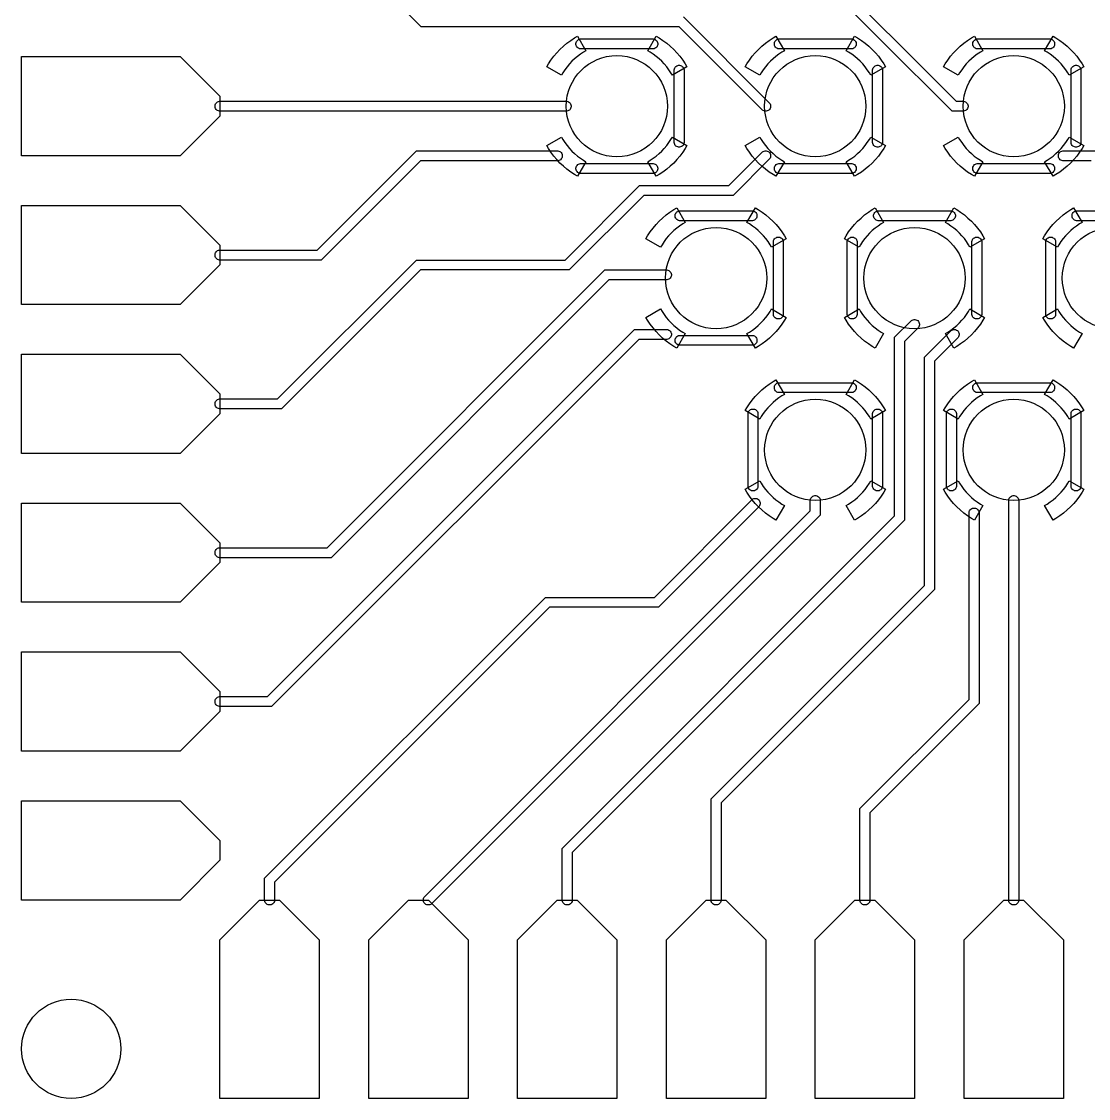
# Model space of a CAD drawing. Extents: x -17000 to 83000, y -61000 to 39000.
# Drawn here: x 23000 to 33753, y -10000 to 853 of the extents above; entities that cross this region are included whole.
import ezdxf

# ---------------------------------------------------------------- set-up
doc = ezdxf.new("R2010")
doc.units = 0
doc.layers.add('Central Electrodes', color=2, linetype='CONTINUOUS')

msp = doc.modelspace()

# ---------------------------------------------------------------- linework, layer by layer
at = {"layer": 'Central Electrodes'}
for points in [[(29670.71, 900), (30538.837, 31.873), (30544.309, 23.684), (30548.078, 14.584), (30550, 4.924), (30550, -4.925), (30548.078, -14.585), (30544.309, -23.684), (30538.838, -31.873), (30531.873, -38.838), (30523.684, -44.309), (30514.585, -48.078), (30504.925, -50), (30495.076, -50), (30485.416, -48.078), (30476.316, -44.309), (30468.127, -38.837), (29629.29, 800), (27029.29, 800), (26379.29, 1450)], [(31050, 1420.71), (32420.71, 50), (32494.673, 50), (32504.332, 48.079), (32513.432, 44.309), (32521.621, 38.838), (32528.586, 31.873), (32534.057, 23.684), (32537.827, 14.584), (32539.748, 4.925), (32539.748, -4.925), (32537.827, -14.584), (32534.057, -23.684), (32528.586, -31.873), (32521.621, -38.838), (32513.432, -44.309), (32504.332, -48.079), (32494.673, -50), (32379.29, -50), (30950, 1379.29)], [(33779.29, -550), (33495.075, -550), (33485.416, -548.079), (33476.316, -544.309), (33468.127, -538.838), (33461.162, -531.873), (33455.691, -523.684), (33451.921, -514.584), (33450, -504.925), (33450, -495.075), (33451.921, -485.416), (33455.691, -476.316), (33461.162, -468.127), (33468.127, -461.162), (33476.316, -455.691), (33485.416, -451.921), (33495.075, -450), (33820.71, -450)], [(34367.425, -1154.182), (33632.575, -1154.182), (33622.916, -1152.261), (33613.816, -1148.491), (33605.627, -1143.02), (33598.662, -1136.055), (33593.191, -1127.866), (33589.421, -1118.766), (33587.5, -1109.107), (33587.5, -1099.257), (33589.421, -1089.598), (33593.191, -1080.498), (33598.662, -1072.309), (33605.627, -1065.344), (33613.816, -1059.873), (33622.916, -1056.103), (33632.575, -1054.182), (34367.425, -1054.182)]]:
    msp.add_lwpolyline(points, dxfattribs=at)
for points in [[(28440.743, 311.34), (28293.52, 396.34), (28310.303, 425.411), (28336.206, 464.794), (28364.354, 502.602), (28394.654, 538.713), (28427.001, 572.999), (28461.287, 605.346), (28497.398, 635.646), (28535.206, 663.793), (28574.589, 689.697), (28603.66, 706.48), (28688.66, 559.257), (28663.873, 544.945), (28632.757, 524.479), (28602.879, 502.237), (28574.351, 478.299), (28547.26, 452.74), (28521.701, 425.649), (28497.763, 397.121), (28475.52, 367.243), (28455.055, 336.127)], [(28632.575, 577.868), (28622.916, 579.789), (28613.816, 583.559), (28605.627, 589.03), (28598.662, 595.995), (28593.191, 604.184), (28589.421, 613.284), (28587.5, 622.943), (28587.5, 632.793), (28589.421, 642.452), (28593.191, 651.552), (28598.662, 659.741), (28605.627, 666.706), (28613.816, 672.177), (28622.916, 675.947), (28632.575, 677.868), (29367.425, 677.868), (29377.084, 675.947), (29386.184, 672.177), (29394.373, 666.706), (29401.338, 659.741), (29406.809, 651.552), (29410.579, 642.452), (29412.5, 632.793), (29412.5, 622.943), (29410.579, 613.284), (29406.809, 604.184), (29401.338, 595.995), (29394.373, 589.03), (29386.184, 583.559), (29377.084, 579.789), (29367.425, 577.868)], [(29559.257, 311.34), (29544.945, 336.127), (29524.479, 367.243), (29502.237, 397.121), (29478.299, 425.649), (29452.74, 452.74), (29425.649, 478.299), (29397.121, 502.237), (29367.243, 524.479), (29336.127, 544.945), (29311.34, 559.257), (29396.34, 706.48), (29425.411, 689.697), (29464.794, 663.793), (29502.602, 635.646), (29538.713, 605.346), (29572.999, 572.999), (29605.346, 538.713), (29635.646, 502.602), (29663.793, 464.794), (29689.697, 425.411), (29706.48, 396.34)], [(30440.743, 311.34), (30293.52, 396.34), (30310.303, 425.411), (30336.206, 464.794), (30364.354, 502.602), (30394.654, 538.713), (30427.001, 572.999), (30461.287, 605.346), (30497.398, 635.646), (30535.206, 663.793), (30574.589, 689.697), (30603.66, 706.48), (30688.66, 559.257), (30663.873, 544.945), (30632.757, 524.479), (30602.879, 502.237), (30574.351, 478.299), (30547.26, 452.74), (30521.701, 425.649), (30497.763, 397.121), (30475.52, 367.243), (30455.055, 336.127)], [(30632.575, 577.868), (30622.916, 579.789), (30613.816, 583.559), (30605.627, 589.03), (30598.662, 595.995), (30593.191, 604.184), (30589.421, 613.284), (30587.5, 622.943), (30587.5, 632.793), (30589.421, 642.452), (30593.191, 651.552), (30598.662, 659.741), (30605.627, 666.706), (30613.816, 672.177), (30622.916, 675.947), (30632.575, 677.868), (31367.425, 677.868), (31377.084, 675.947), (31386.184, 672.177), (31394.373, 666.706), (31401.338, 659.741), (31406.809, 651.552), (31410.579, 642.452), (31412.5, 632.793), (31412.5, 622.943), (31410.579, 613.284), (31406.809, 604.184), (31401.338, 595.995), (31394.373, 589.03), (31386.184, 583.559), (31377.084, 579.789), (31367.425, 577.868)], [(31559.257, 311.34), (31544.945, 336.127), (31524.479, 367.243), (31502.237, 397.121), (31478.299, 425.649), (31452.74, 452.74), (31425.649, 478.299), (31397.121, 502.237), (31367.243, 524.479), (31336.127, 544.945), (31311.34, 559.257), (31396.34, 706.48), (31425.411, 689.697), (31464.794, 663.793), (31502.602, 635.646), (31538.713, 605.346), (31572.999, 572.999), (31605.346, 538.713), (31635.646, 502.602), (31663.793, 464.794), (31689.697, 425.411), (31706.48, 396.34)], [(32440.743, 311.34), (32293.52, 396.34), (32310.303, 425.411), (32336.206, 464.794), (32364.354, 502.602), (32394.654, 538.713), (32427.001, 572.999), (32461.287, 605.346), (32497.398, 635.646), (32535.206, 663.793), (32574.589, 689.697), (32603.66, 706.48), (32688.66, 559.257), (32663.873, 544.945), (32632.757, 524.479), (32602.879, 502.237), (32574.351, 478.299), (32547.26, 452.74), (32521.701, 425.649), (32497.763, 397.121), (32475.52, 367.243), (32455.055, 336.127)], [(32632.575, 577.868), (32622.916, 579.789), (32613.816, 583.559), (32605.627, 589.03), (32598.662, 595.995), (32593.191, 604.184), (32589.421, 613.284), (32587.5, 622.943), (32587.5, 632.793), (32589.421, 642.452), (32593.191, 651.552), (32598.662, 659.741), (32605.627, 666.706), (32613.816, 672.177), (32622.916, 675.947), (32632.575, 677.868), (33367.425, 677.868), (33377.084, 675.947), (33386.184, 672.177), (33394.373, 666.706), (33401.338, 659.741), (33406.809, 651.552), (33410.579, 642.452), (33412.5, 632.793), (33412.5, 622.943), (33410.579, 613.284), (33406.809, 604.184), (33401.338, 595.995), (33394.373, 589.03), (33386.184, 583.559), (33377.084, 579.789), (33367.425, 577.868)], [(33559.257, 311.34), (33544.945, 336.127), (33524.479, 367.243), (33502.237, 397.121), (33478.299, 425.649), (33452.74, 452.74), (33425.649, 478.299), (33397.121, 502.237), (33367.243, 524.479), (33336.127, 544.945), (33311.34, 559.257), (33396.34, 706.48), (33425.411, 689.697), (33464.794, 663.793), (33502.602, 635.646), (33538.713, 605.346), (33572.999, 572.999), (33605.346, 538.713), (33635.646, 502.602), (33663.793, 464.794), (33689.697, 425.411), (33706.48, 396.34)], [(23000, -500), (23000, 500), (24600, 500), (25000, 100), (25000, -100), (24600, -500)], [(29622.943, -412.5), (29613.284, -410.579), (29604.184, -406.809), (29595.995, -401.338), (29589.03, -394.373), (29583.559, -386.184), (29579.789, -377.084), (29577.868, -367.425), (29577.868, 367.425), (29579.789, 377.084), (29583.559, 386.184), (29589.03, 394.373), (29595.995, 401.338), (29604.184, 406.809), (29613.284, 410.579), (29622.943, 412.5), (29632.793, 412.5), (29642.452, 410.579), (29651.552, 406.809), (29659.741, 401.338), (29666.706, 394.373), (29672.177, 386.184), (29675.947, 377.084), (29677.868, 367.425), (29677.868, -367.425), (29675.947, -377.084), (29672.177, -386.184), (29666.706, -394.373), (29659.741, -401.338), (29651.552, -406.809), (29642.452, -410.579), (29632.793, -412.5)], [(31622.943, -412.5), (31613.284, -410.579), (31604.184, -406.809), (31595.995, -401.338), (31589.03, -394.373), (31583.559, -386.184), (31579.789, -377.084), (31577.868, -367.425), (31577.868, 367.425), (31579.789, 377.084), (31583.559, 386.184), (31589.03, 394.373), (31595.995, 401.338), (31604.184, 406.809), (31613.284, 410.579), (31622.943, 412.5), (31632.793, 412.5), (31642.452, 410.579), (31651.552, 406.809), (31659.741, 401.338), (31666.706, 394.373), (31672.177, 386.184), (31675.947, 377.084), (31677.868, 367.425), (31677.868, -367.425), (31675.947, -377.084), (31672.177, -386.184), (31666.706, -394.373), (31659.741, -401.338), (31651.552, -406.809), (31642.452, -410.579), (31632.793, -412.5)], [(33622.943, -412.5), (33613.284, -410.579), (33604.184, -406.809), (33595.995, -401.338), (33589.03, -394.373), (33583.559, -386.184), (33579.789, -377.084), (33577.868, -367.425), (33577.868, 367.425), (33579.789, 377.084), (33583.559, 386.184), (33589.03, 394.373), (33595.995, 401.338), (33604.184, 406.809), (33613.284, 410.579), (33622.943, 412.5), (33632.793, 412.5), (33642.452, 410.579), (33651.552, 406.809), (33659.741, 401.338), (33666.706, 394.373), (33672.177, 386.184), (33675.947, 377.084), (33677.868, 367.425), (33677.868, -367.425), (33675.947, -377.084), (33672.177, -386.184), (33666.706, -394.373), (33659.741, -401.338), (33651.552, -406.809), (33642.452, -410.579), (33632.793, -412.5)], [(24995.075, -50), (24985.416, -48.079), (24976.316, -44.309), (24968.127, -38.838), (24961.162, -31.873), (24955.691, -23.684), (24951.921, -14.584), (24950, -4.925), (24950, 4.925), (24951.921, 14.584), (24955.691, 23.684), (24961.162, 31.873), (24968.127, 38.838), (24976.316, 44.309), (24985.416, 48.079), (24995.075, 50), (28494.673, 50), (28504.332, 48.079), (28513.432, 44.309), (28521.621, 38.838), (28528.586, 31.873), (28534.057, 23.684), (28537.827, 14.584), (28539.748, 4.925), (28539.748, -4.925), (28537.827, -14.584), (28534.057, -23.684), (28528.586, -31.873), (28521.621, -38.838), (28513.432, -44.309), (28504.332, -48.079), (28494.673, -50)], [(28603.66, -706.48), (28574.589, -689.697), (28535.206, -663.793), (28497.398, -635.646), (28461.287, -605.346), (28427.001, -572.999), (28394.654, -538.713), (28364.354, -502.602), (28336.206, -464.794), (28310.303, -425.411), (28293.52, -396.34), (28440.743, -311.34), (28455.055, -336.127), (28475.52, -367.243), (28497.763, -397.121), (28521.701, -425.649), (28547.26, -452.74), (28574.351, -478.299), (28602.879, -502.237), (28632.757, -524.479), (28663.873, -544.945), (28688.66, -559.257)], [(29396.339, -706.48), (29311.34, -559.257), (29336.127, -544.945), (29367.243, -524.479), (29397.121, -502.237), (29425.649, -478.299), (29452.74, -452.74), (29478.299, -425.649), (29502.237, -397.121), (29524.479, -367.243), (29544.945, -336.127), (29559.257, -311.34), (29706.48, -396.34), (29689.697, -425.411), (29663.793, -464.794), (29635.646, -502.602), (29605.346, -538.713), (29572.999, -572.999), (29538.713, -605.346), (29502.602, -635.646), (29464.794, -663.793), (29425.411, -689.697)], [(30603.66, -706.48), (30574.589, -689.697), (30535.206, -663.793), (30497.398, -635.646), (30461.287, -605.346), (30427.001, -572.999), (30394.654, -538.713), (30364.354, -502.602), (30336.206, -464.794), (30310.303, -425.411), (30293.52, -396.34), (30440.743, -311.34), (30455.055, -336.127), (30475.52, -367.243), (30497.763, -397.121), (30521.701, -425.649), (30547.26, -452.74), (30574.351, -478.299), (30602.879, -502.237), (30632.757, -524.479), (30663.873, -544.945), (30688.66, -559.257)], [(31396.339, -706.48), (31311.34, -559.257), (31336.127, -544.945), (31367.243, -524.479), (31397.121, -502.237), (31425.649, -478.299), (31452.74, -452.74), (31478.299, -425.649), (31502.237, -397.121), (31524.479, -367.243), (31544.945, -336.127), (31559.257, -311.34), (31706.48, -396.34), (31689.697, -425.411), (31663.793, -464.794), (31635.646, -502.602), (31605.346, -538.713), (31572.999, -572.999), (31538.713, -605.346), (31502.602, -635.646), (31464.794, -663.793), (31425.411, -689.697)], [(32603.66, -706.48), (32574.589, -689.697), (32535.206, -663.793), (32497.398, -635.646), (32461.287, -605.346), (32427.001, -572.999), (32394.654, -538.713), (32364.354, -502.602), (32336.206, -464.794), (32310.303, -425.411), (32293.52, -396.34), (32440.743, -311.34), (32455.055, -336.127), (32475.52, -367.243), (32497.763, -397.121), (32521.701, -425.649), (32547.26, -452.74), (32574.351, -478.299), (32602.879, -502.237), (32632.757, -524.479), (32663.873, -544.945), (32688.66, -559.257)], [(33396.34, -706.48), (33311.34, -559.257), (33336.127, -544.945), (33367.243, -524.479), (33397.121, -502.237), (33425.649, -478.299), (33452.74, -452.74), (33478.299, -425.649), (33502.237, -397.121), (33524.479, -367.243), (33544.945, -336.127), (33559.257, -311.34), (33706.48, -396.34), (33689.697, -425.411), (33663.793, -464.794), (33635.646, -502.602), (33605.346, -538.713), (33572.999, -572.999), (33538.713, -605.346), (33502.602, -635.646), (33464.794, -663.793), (33425.411, -689.697)], [(24995.075, -1550), (24985.416, -1548.079), (24976.316, -1544.309), (24968.127, -1538.838), (24961.162, -1531.873), (24955.691, -1523.684), (24951.921, -1514.584), (24950, -1504.925), (24950, -1495.075), (24951.921, -1485.416), (24955.691, -1476.316), (24961.162, -1468.127), (24968.127, -1461.162), (24976.316, -1455.691), (24985.416, -1451.921), (24995.075, -1450), (25979.29, -1450), (26979.29, -450), (28404.925, -450), (28414.584, -451.921), (28423.684, -455.691), (28431.873, -461.162), (28438.838, -468.127), (28444.309, -476.316), (28448.079, -485.416), (28450, -495.075), (28450, -504.925), (28448.079, -514.584), (28444.309, -523.684), (28438.838, -531.873), (28431.873, -538.838), (28423.684, -544.309), (28414.584, -548.079), (28404.925, -550), (27020.71, -550), (26020.71, -1550)], [(24995.075, -3050), (24985.416, -3048.079), (24976.316, -3044.309), (24968.127, -3038.838), (24961.162, -3031.873), (24955.691, -3023.684), (24951.921, -3014.584), (24950, -3004.925), (24950, -2995.075), (24951.921, -2985.416), (24955.691, -2976.316), (24961.162, -2968.127), (24968.127, -2961.162), (24976.316, -2955.691), (24985.416, -2951.921), (24995.075, -2950), (25579.29, -2950), (26979.29, -1550), (28479.29, -1550), (29229.29, -800), (30129.29, -800), (30468.127, -461.163), (30476.316, -455.691), (30485.416, -451.922), (30495.076, -450), (30504.925, -450), (30514.585, -451.922), (30523.684, -455.691), (30531.873, -461.162), (30538.838, -468.127), (30544.309, -476.316), (30548.078, -485.415), (30550, -495.075), (30550, -504.924), (30548.078, -514.584), (30544.309, -523.684), (30538.837, -531.873), (30170.71, -900), (29270.71, -900), (28520.71, -1650), (27020.71, -1650), (25620.71, -3050)], [(28632.575, -677.868), (28622.916, -675.947), (28613.816, -672.177), (28605.627, -666.706), (28598.662, -659.741), (28593.191, -651.552), (28589.421, -642.452), (28587.5, -632.793), (28587.5, -622.943), (28589.421, -613.284), (28593.191, -604.184), (28598.662, -595.995), (28605.627, -589.03), (28613.816, -583.559), (28622.916, -579.789), (28632.575, -577.868), (29367.425, -577.868), (29377.084, -579.789), (29386.184, -583.559), (29394.373, -589.03), (29401.338, -595.995), (29406.809, -604.184), (29410.579, -613.284), (29412.5, -622.943), (29412.5, -632.793), (29410.579, -642.452), (29406.809, -651.552), (29401.338, -659.741), (29394.373, -666.706), (29386.184, -672.177), (29377.084, -675.947), (29367.425, -677.868)], [(30632.575, -677.868), (30622.916, -675.947), (30613.816, -672.177), (30605.627, -666.706), (30598.662, -659.741), (30593.191, -651.552), (30589.421, -642.452), (30587.5, -632.793), (30587.5, -622.943), (30589.421, -613.284), (30593.191, -604.184), (30598.662, -595.995), (30605.627, -589.03), (30613.816, -583.559), (30622.916, -579.789), (30632.575, -577.868), (31367.425, -577.868), (31377.084, -579.789), (31386.184, -583.559), (31394.373, -589.03), (31401.338, -595.995), (31406.809, -604.184), (31410.579, -613.284), (31412.5, -622.943), (31412.5, -632.793), (31410.579, -642.452), (31406.809, -651.552), (31401.338, -659.741), (31394.373, -666.706), (31386.184, -672.177), (31377.084, -675.947), (31367.425, -677.868)], [(32632.575, -677.868), (32622.916, -675.947), (32613.816, -672.177), (32605.627, -666.706), (32598.662, -659.741), (32593.191, -651.552), (32589.421, -642.452), (32587.5, -632.793), (32587.5, -622.943), (32589.421, -613.284), (32593.191, -604.184), (32598.662, -595.995), (32605.627, -589.03), (32613.816, -583.559), (32622.916, -579.789), (32632.575, -577.868), (33367.425, -577.868), (33377.084, -579.789), (33386.184, -583.559), (33394.373, -589.03), (33401.338, -595.995), (33406.809, -604.184), (33410.579, -613.284), (33412.5, -622.943), (33412.5, -632.793), (33410.579, -642.452), (33406.809, -651.552), (33401.338, -659.741), (33394.373, -666.706), (33386.184, -672.177), (33377.084, -675.947), (33367.425, -677.868)], [(23000, -2000), (23000, -1000), (24600, -1000), (25000, -1400), (25000, -1600), (24600, -2000)], [(29440.743, -1420.711), (29293.52, -1335.711), (29310.303, -1306.64), (29336.206, -1267.256), (29364.353, -1229.448), (29394.654, -1193.338), (29427.001, -1159.052), (29461.287, -1126.705), (29497.398, -1096.405), (29535.206, -1068.258), (29574.59, -1042.354), (29603.66, -1025.57), (29688.66, -1172.794), (29663.873, -1187.106), (29632.757, -1207.572), (29602.879, -1229.814), (29574.351, -1253.752), (29547.26, -1279.311), (29521.701, -1306.402), (29497.762, -1334.931), (29475.52, -1364.807), (29455.055, -1395.923)], [(29632.575, -1154.182), (29622.916, -1152.261), (29613.816, -1148.491), (29605.627, -1143.02), (29598.662, -1136.055), (29593.191, -1127.866), (29589.421, -1118.766), (29587.5, -1109.107), (29587.5, -1099.257), (29589.421, -1089.598), (29593.191, -1080.498), (29598.662, -1072.309), (29605.627, -1065.344), (29613.816, -1059.873), (29622.916, -1056.103), (29632.575, -1054.182), (30367.425, -1054.182), (30377.084, -1056.103), (30386.184, -1059.873), (30394.373, -1065.344), (30401.338, -1072.309), (30406.809, -1080.498), (30410.579, -1089.598), (30412.5, -1099.257), (30412.5, -1109.107), (30410.579, -1118.766), (30406.809, -1127.866), (30401.338, -1136.055), (30394.373, -1143.02), (30386.184, -1148.491), (30377.084, -1152.261), (30367.425, -1154.182)], [(30559.257, -1420.711), (30544.945, -1395.923), (30524.48, -1364.807), (30502.237, -1334.931), (30478.299, -1306.402), (30452.74, -1279.311), (30425.649, -1253.752), (30397.121, -1229.814), (30367.243, -1207.572), (30336.127, -1187.106), (30311.34, -1172.794), (30396.34, -1025.57), (30425.41, -1042.354), (30464.794, -1068.258), (30502.602, -1096.405), (30538.713, -1126.705), (30572.999, -1159.052), (30605.346, -1193.338), (30635.646, -1229.448), (30663.794, -1267.256), (30689.696, -1306.64), (30706.48, -1335.711)], [(31440.743, -1420.711), (31293.52, -1335.711), (31310.303, -1306.64), (31336.206, -1267.256), (31364.353, -1229.448), (31394.654, -1193.338), (31427.001, -1159.052), (31461.287, -1126.705), (31497.398, -1096.405), (31535.206, -1068.258), (31574.59, -1042.354), (31603.66, -1025.57), (31688.66, -1172.794), (31663.873, -1187.106), (31632.757, -1207.572), (31602.879, -1229.814), (31574.351, -1253.752), (31547.26, -1279.311), (31521.701, -1306.402), (31497.762, -1334.931), (31475.52, -1364.807), (31455.055, -1395.923)], [(31632.575, -1154.182), (31622.916, -1152.261), (31613.816, -1148.491), (31605.627, -1143.02), (31598.662, -1136.055), (31593.191, -1127.866), (31589.421, -1118.766), (31587.5, -1109.107), (31587.5, -1099.257), (31589.421, -1089.598), (31593.191, -1080.498), (31598.662, -1072.309), (31605.627, -1065.344), (31613.816, -1059.873), (31622.916, -1056.103), (31632.575, -1054.182), (32367.425, -1054.182), (32377.084, -1056.103), (32386.184, -1059.873), (32394.373, -1065.344), (32401.338, -1072.309), (32406.809, -1080.498), (32410.579, -1089.598), (32412.5, -1099.257), (32412.5, -1109.107), (32410.579, -1118.766), (32406.809, -1127.866), (32401.338, -1136.055), (32394.373, -1143.02), (32386.184, -1148.491), (32377.084, -1152.261), (32367.425, -1154.182)], [(32559.257, -1420.711), (32544.945, -1395.923), (32524.48, -1364.807), (32502.237, -1334.931), (32478.299, -1306.402), (32452.74, -1279.311), (32425.649, -1253.752), (32397.121, -1229.814), (32367.243, -1207.572), (32336.127, -1187.106), (32311.34, -1172.794), (32396.34, -1025.57), (32425.41, -1042.354), (32464.794, -1068.258), (32502.602, -1096.405), (32538.713, -1126.705), (32572.999, -1159.052), (32605.346, -1193.338), (32635.646, -1229.448), (32663.794, -1267.256), (32689.696, -1306.64), (32706.48, -1335.711)], [(33440.743, -1420.711), (33293.52, -1335.711), (33310.303, -1306.64), (33336.206, -1267.256), (33364.354, -1229.448), (33394.654, -1193.338), (33427.001, -1159.052), (33461.287, -1126.705), (33497.398, -1096.405), (33535.206, -1068.258), (33574.59, -1042.354), (33603.66, -1025.57), (33688.66, -1172.794), (33663.873, -1187.106), (33632.757, -1207.572), (33602.879, -1229.814), (33574.351, -1253.752), (33547.26, -1279.311), (33521.701, -1306.402), (33497.762, -1334.931), (33475.52, -1364.807), (33455.055, -1395.923)], [(30622.943, -2144.551), (30613.284, -2142.63), (30604.184, -2138.86), (30595.995, -2133.389), (30589.03, -2126.424), (30583.559, -2118.235), (30579.789, -2109.135), (30577.868, -2099.476), (30577.868, -1364.626), (30579.789, -1354.967), (30583.559, -1345.867), (30589.03, -1337.678), (30595.995, -1330.713), (30604.184, -1325.242), (30613.284, -1321.472), (30622.943, -1319.551), (30632.793, -1319.551), (30642.452, -1321.472), (30651.552, -1325.242), (30659.741, -1330.713), (30666.706, -1337.678), (30672.177, -1345.867), (30675.947, -1354.967), (30677.868, -1364.626), (30677.868, -2099.476), (30675.947, -2109.135), (30672.177, -2118.235), (30666.706, -2126.424), (30659.741, -2133.389), (30651.552, -2138.86), (30642.452, -2142.63), (30632.793, -2144.551)], [(31367.207, -2144.551), (31357.548, -2142.63), (31348.448, -2138.86), (31340.259, -2133.389), (31333.294, -2126.424), (31327.823, -2118.235), (31324.053, -2109.135), (31322.132, -2099.476), (31322.132, -1364.626), (31324.053, -1354.967), (31327.823, -1345.867), (31333.294, -1337.678), (31340.259, -1330.713), (31348.448, -1325.242), (31357.548, -1321.472), (31367.207, -1319.551), (31377.057, -1319.551), (31386.716, -1321.472), (31395.816, -1325.242), (31404.005, -1330.713), (31410.97, -1337.678), (31416.441, -1345.867), (31420.211, -1354.967), (31422.132, -1364.626), (31422.132, -2099.476), (31420.211, -2109.135), (31416.441, -2118.235), (31410.97, -2126.424), (31404.005, -2133.389), (31395.816, -2138.86), (31386.716, -2142.63), (31377.057, -2144.551)], [(32622.943, -2144.551), (32613.284, -2142.63), (32604.184, -2138.86), (32595.995, -2133.389), (32589.03, -2126.424), (32583.559, -2118.235), (32579.789, -2109.135), (32577.868, -2099.476), (32577.868, -1364.626), (32579.789, -1354.967), (32583.559, -1345.867), (32589.03, -1337.678), (32595.995, -1330.713), (32604.184, -1325.242), (32613.284, -1321.472), (32622.943, -1319.551), (32632.793, -1319.551), (32642.452, -1321.472), (32651.552, -1325.242), (32659.741, -1330.713), (32666.706, -1337.678), (32672.177, -1345.867), (32675.947, -1354.967), (32677.868, -1364.626), (32677.868, -2099.476), (32675.947, -2109.135), (32672.177, -2118.235), (32666.706, -2126.424), (32659.741, -2133.389), (32651.552, -2138.86), (32642.452, -2142.63), (32632.793, -2144.551)], [(33367.207, -2144.551), (33357.548, -2142.63), (33348.448, -2138.86), (33340.259, -2133.389), (33333.294, -2126.424), (33327.823, -2118.235), (33324.053, -2109.135), (33322.132, -2099.476), (33322.132, -1364.626), (33324.053, -1354.967), (33327.823, -1345.867), (33333.294, -1337.678), (33340.259, -1330.713), (33348.448, -1325.242), (33357.548, -1321.472), (33367.207, -1319.551), (33377.057, -1319.551), (33386.716, -1321.472), (33395.816, -1325.242), (33404.005, -1330.713), (33410.97, -1337.678), (33416.441, -1345.867), (33420.211, -1354.967), (33422.132, -1364.626), (33422.132, -2099.476), (33420.211, -2109.135), (33416.441, -2118.235), (33410.97, -2126.424), (33404.005, -2133.389), (33395.816, -2138.86), (33386.716, -2142.63), (33377.057, -2144.551)], [(24995.075, -4550), (24985.416, -4548.079), (24976.316, -4544.309), (24968.127, -4538.838), (24961.162, -4531.873), (24955.691, -4523.684), (24951.921, -4514.584), (24950, -4504.925), (24950, -4495.075), (24951.921, -4485.416), (24955.691, -4476.316), (24961.162, -4468.127), (24968.127, -4461.162), (24976.316, -4455.691), (24985.416, -4451.921), (24995.075, -4450), (26079.29, -4450), (28879.29, -1650), (29504.925, -1650), (29514.584, -1651.921), (29523.684, -1655.691), (29531.873, -1661.162), (29538.838, -1668.127), (29544.309, -1676.316), (29548.079, -1685.416), (29550, -1695.075), (29550, -1704.925), (29548.079, -1714.584), (29544.309, -1723.684), (29538.838, -1731.873), (29531.873, -1738.838), (29523.684, -1744.309), (29514.584, -1748.079), (29504.925, -1750), (28920.71, -1750), (26120.71, -4550)], [(29603.66, -2438.531), (29574.591, -2421.748), (29535.205, -2395.844), (29497.398, -2367.697), (29461.287, -2337.397), (29427.001, -2305.05), (29394.654, -2270.764), (29364.354, -2234.653), (29336.206, -2196.845), (29310.303, -2157.462), (29293.52, -2128.391), (29440.743, -2043.391), (29455.055, -2068.178), (29475.52, -2099.294), (29497.763, -2129.172), (29521.701, -2157.7), (29547.26, -2184.791), (29574.351, -2210.35), (29602.879, -2234.288), (29632.757, -2256.53), (29663.872, -2276.996), (29688.66, -2291.306)], [(30396.34, -2438.531), (30311.34, -2291.306), (30336.127, -2276.996), (30367.243, -2256.53), (30397.121, -2234.288), (30425.649, -2210.35), (30452.74, -2184.791), (30478.299, -2157.7), (30502.237, -2129.172), (30524.479, -2099.294), (30544.945, -2068.178), (30559.257, -2043.391), (30706.48, -2128.391), (30689.697, -2157.462), (30663.793, -2196.845), (30635.646, -2234.653), (30605.346, -2270.764), (30572.999, -2305.05), (30538.713, -2337.397), (30502.602, -2367.697), (30464.794, -2395.844), (30425.409, -2421.748)], [(31603.66, -2438.531), (31574.591, -2421.748), (31535.205, -2395.844), (31497.398, -2367.697), (31461.287, -2337.397), (31427.001, -2305.05), (31394.654, -2270.764), (31364.354, -2234.653), (31336.206, -2196.845), (31310.303, -2157.462), (31293.52, -2128.391), (31440.743, -2043.391), (31455.055, -2068.178), (31475.52, -2099.294), (31497.763, -2129.172), (31521.701, -2157.7), (31547.26, -2184.791), (31574.351, -2210.35), (31602.879, -2234.288), (31632.757, -2256.53), (31663.872, -2276.996), (31688.66, -2291.306)], [(32396.34, -2438.531), (32311.34, -2291.306), (32336.127, -2276.996), (32367.243, -2256.53), (32397.121, -2234.288), (32425.649, -2210.35), (32452.74, -2184.791), (32478.299, -2157.7), (32502.237, -2129.172), (32524.479, -2099.294), (32544.945, -2068.178), (32559.257, -2043.391), (32706.48, -2128.391), (32689.697, -2157.462), (32663.793, -2196.845), (32635.646, -2234.653), (32605.346, -2270.764), (32572.999, -2305.05), (32538.713, -2337.397), (32502.602, -2367.697), (32464.794, -2395.844), (32425.409, -2421.748)], [(33603.66, -2438.531), (33574.591, -2421.748), (33535.206, -2395.844), (33497.398, -2367.697), (33461.287, -2337.397), (33427.001, -2305.05), (33394.654, -2270.764), (33364.354, -2234.653), (33336.207, -2196.845), (33310.303, -2157.462), (33293.52, -2128.391), (33440.743, -2043.391), (33455.055, -2068.178), (33475.521, -2099.294), (33497.763, -2129.172), (33521.701, -2157.7), (33547.26, -2184.791), (33574.351, -2210.35), (33602.879, -2234.288), (33632.757, -2256.53), (33663.873, -2276.996), (33688.66, -2291.306)], [(28495.075, -8050), (28485.416, -8048.079), (28476.316, -8044.309), (28468.127, -8038.838), (28461.162, -8031.873), (28455.691, -8023.684), (28451.921, -8014.584), (28450, -8004.925), (28450, -7479.29), (31800, -4129.29), (31800, -2329.29), (31968.127, -2161.163), (31976.316, -2155.691), (31985.416, -2151.922), (31995.076, -2150), (32004.925, -2150), (32014.585, -2151.922), (32023.684, -2155.691), (32031.873, -2161.162), (32038.838, -2168.127), (32044.309, -2176.316), (32048.078, -2185.415), (32050, -2195.075), (32050, -2204.924), (32048.078, -2214.584), (32044.309, -2223.684), (32038.837, -2231.873), (31900, -2370.71), (31900, -4170.71), (28550, -7520.71), (28550, -8004.925), (28548.079, -8014.584), (28544.309, -8023.684), (28538.838, -8031.873), (28531.873, -8038.838), (28523.684, -8044.309), (28514.584, -8048.079), (28504.925, -8050)], [(24995.075, -6050), (24985.416, -6048.079), (24976.316, -6044.309), (24968.127, -6038.838), (24961.162, -6031.873), (24955.691, -6023.684), (24951.921, -6014.584), (24950, -6004.925), (24950, -5995.075), (24951.921, -5985.416), (24955.691, -5976.316), (24961.162, -5968.127), (24968.127, -5961.162), (24976.316, -5955.691), (24985.416, -5951.921), (24995.075, -5950), (25479.29, -5950), (29179.29, -2250), (29504.925, -2250), (29514.584, -2251.921), (29523.684, -2255.691), (29531.873, -2261.162), (29538.838, -2268.127), (29544.309, -2276.316), (29548.079, -2285.416), (29550, -2295.075), (29550, -2304.925), (29548.079, -2314.584), (29544.309, -2323.684), (29538.838, -2331.873), (29531.873, -2338.838), (29523.684, -2344.309), (29514.584, -2348.079), (29504.925, -2350), (29220.71, -2350), (25520.71, -6050)], [(29995.075, -8050), (29985.416, -8048.079), (29976.316, -8044.309), (29968.127, -8038.838), (29961.162, -8031.873), (29955.691, -8023.684), (29951.921, -8014.584), (29950, -8004.925), (29950, -6979.29), (32100, -4829.29), (32100, -2529.29), (32368.127, -2261.163), (32376.316, -2255.691), (32385.416, -2251.922), (32395.076, -2250), (32404.925, -2250), (32414.585, -2251.922), (32423.684, -2255.691), (32431.873, -2261.162), (32438.838, -2268.127), (32444.309, -2276.316), (32448.078, -2285.415), (32450, -2295.075), (32450, -2304.924), (32448.078, -2314.584), (32444.309, -2323.684), (32438.837, -2331.873), (32200, -2570.71), (32200, -4870.71), (30050, -7020.71), (30050, -8004.925), (30048.079, -8014.584), (30044.309, -8023.684), (30038.838, -8031.873), (30031.873, -8038.838), (30023.684, -8044.309), (30014.584, -8048.079), (30004.925, -8050)], [(29632.575, -2409.919), (29622.916, -2407.998), (29613.816, -2404.228), (29605.627, -2398.757), (29598.662, -2391.792), (29593.191, -2383.603), (29589.421, -2374.503), (29587.5, -2364.844), (29587.5, -2354.994), (29589.421, -2345.335), (29593.191, -2336.235), (29598.662, -2328.046), (29605.627, -2321.081), (29613.816, -2315.61), (29622.916, -2311.84), (29632.575, -2309.919), (30367.425, -2309.919), (30377.084, -2311.84), (30386.184, -2315.61), (30394.373, -2321.081), (30401.338, -2328.046), (30406.809, -2336.235), (30410.579, -2345.335), (30412.5, -2354.994), (30412.5, -2364.844), (30410.579, -2374.503), (30406.809, -2383.603), (30401.338, -2391.792), (30394.373, -2398.757), (30386.184, -2404.228), (30377.084, -2407.998), (30367.425, -2409.919)], [(23000, -3500), (23000, -2500), (24600, -2500), (25000, -2900), (25000, -3100), (24600, -3500)], [(30440.743, -3152.762), (30293.52, -3067.762), (30310.303, -3038.691), (30336.206, -2999.307), (30364.353, -2961.499), (30394.654, -2925.389), (30427.001, -2891.103), (30461.287, -2858.756), (30497.399, -2828.454), (30535.206, -2800.309), (30574.59, -2774.405), (30603.66, -2757.621), (30688.66, -2904.845), (30663.874, -2919.156), (30632.756, -2939.622), (30602.88, -2961.864), (30574.351, -2985.803), (30547.26, -3011.362), (30521.701, -3038.452), (30497.762, -3066.982), (30475.521, -3096.857), (30455.054, -3127.974)], [(30632.575, -2886.233), (30622.916, -2884.312), (30613.816, -2880.542), (30605.627, -2875.071), (30598.662, -2868.106), (30593.191, -2859.917), (30589.421, -2850.817), (30587.5, -2841.158), (30587.5, -2831.308), (30589.421, -2821.649), (30593.191, -2812.549), (30598.662, -2804.36), (30605.627, -2797.395), (30613.816, -2791.924), (30622.916, -2788.154), (30632.575, -2786.233), (31367.425, -2786.233), (31377.084, -2788.154), (31386.184, -2791.924), (31394.373, -2797.395), (31401.338, -2804.36), (31406.809, -2812.549), (31410.579, -2821.649), (31412.5, -2831.308), (31412.5, -2841.158), (31410.579, -2850.817), (31406.809, -2859.917), (31401.338, -2868.106), (31394.373, -2875.071), (31386.184, -2880.542), (31377.084, -2884.312), (31367.425, -2886.233)], [(31559.257, -3152.762), (31544.945, -3127.974), (31524.479, -3096.857), (31502.238, -3066.982), (31478.299, -3038.452), (31452.74, -3011.362), (31425.649, -2985.803), (31397.12, -2961.864), (31367.244, -2939.622), (31336.126, -2919.156), (31311.34, -2904.845), (31396.34, -2757.621), (31425.41, -2774.404), (31464.794, -2800.309), (31502.601, -2828.454), (31538.713, -2858.756), (31572.999, -2891.103), (31605.346, -2925.389), (31635.646, -2961.499), (31663.794, -2999.307), (31689.696, -3038.691), (31706.48, -3067.762)], [(32440.743, -3152.762), (32293.52, -3067.762), (32310.303, -3038.691), (32336.206, -2999.307), (32364.353, -2961.499), (32394.654, -2925.389), (32427.001, -2891.103), (32461.287, -2858.756), (32497.399, -2828.454), (32535.206, -2800.309), (32574.59, -2774.405), (32603.66, -2757.621), (32688.66, -2904.845), (32663.874, -2919.156), (32632.756, -2939.622), (32602.88, -2961.864), (32574.351, -2985.803), (32547.26, -3011.362), (32521.701, -3038.452), (32497.762, -3066.982), (32475.521, -3096.857), (32455.054, -3127.974)], [(32632.575, -2886.233), (32622.916, -2884.312), (32613.816, -2880.542), (32605.627, -2875.071), (32598.662, -2868.106), (32593.191, -2859.917), (32589.421, -2850.817), (32587.5, -2841.158), (32587.5, -2831.308), (32589.421, -2821.649), (32593.191, -2812.549), (32598.662, -2804.36), (32605.627, -2797.395), (32613.816, -2791.924), (32622.916, -2788.154), (32632.575, -2786.233), (33367.425, -2786.233), (33377.084, -2788.154), (33386.184, -2791.924), (33394.373, -2797.395), (33401.338, -2804.36), (33406.809, -2812.549), (33410.579, -2821.649), (33412.5, -2831.308), (33412.5, -2841.158), (33410.579, -2850.817), (33406.809, -2859.917), (33401.338, -2868.106), (33394.373, -2875.071), (33386.184, -2880.542), (33377.084, -2884.312), (33367.425, -2886.233)], [(33559.257, -3152.762), (33544.945, -3127.974), (33524.479, -3096.857), (33502.238, -3066.982), (33478.299, -3038.452), (33452.74, -3011.362), (33425.649, -2985.803), (33397.12, -2961.864), (33367.244, -2939.622), (33336.126, -2919.156), (33311.34, -2904.845), (33396.34, -2757.621), (33425.41, -2774.404), (33464.794, -2800.309), (33502.601, -2828.454), (33538.713, -2858.756), (33572.999, -2891.103), (33605.346, -2925.389), (33635.646, -2961.499), (33663.794, -2999.307), (33689.697, -3038.691), (33706.48, -3067.762)], [(30367.207, -3876.602), (30357.548, -3874.681), (30348.448, -3870.911), (30340.259, -3865.44), (30333.294, -3858.475), (30327.823, -3850.286), (30324.053, -3841.186), (30322.132, -3831.527), (30322.132, -3096.677), (30324.053, -3087.018), (30327.823, -3077.918), (30333.294, -3069.729), (30340.259, -3062.764), (30348.448, -3057.293), (30357.548, -3053.523), (30367.207, -3051.602), (30377.057, -3051.602), (30386.716, -3053.523), (30395.816, -3057.293), (30404.005, -3062.764), (30410.97, -3069.729), (30416.441, -3077.918), (30420.211, -3087.018), (30422.132, -3096.677), (30422.132, -3831.527), (30420.211, -3841.186), (30416.441, -3850.286), (30410.97, -3858.475), (30404.005, -3865.44), (30395.816, -3870.911), (30386.716, -3874.681), (30377.057, -3876.602)], [(31622.943, -3876.602), (31613.284, -3874.681), (31604.184, -3870.911), (31595.995, -3865.44), (31589.03, -3858.475), (31583.559, -3850.286), (31579.789, -3841.186), (31577.868, -3831.527), (31577.868, -3096.677), (31579.789, -3087.018), (31583.559, -3077.918), (31589.03, -3069.729), (31595.995, -3062.764), (31604.184, -3057.293), (31613.284, -3053.523), (31622.943, -3051.602), (31632.793, -3051.602), (31642.452, -3053.523), (31651.552, -3057.293), (31659.741, -3062.764), (31666.706, -3069.729), (31672.177, -3077.918), (31675.947, -3087.018), (31677.868, -3096.677), (31677.868, -3831.527), (31675.947, -3841.186), (31672.177, -3850.286), (31666.706, -3858.475), (31659.741, -3865.44), (31651.552, -3870.911), (31642.452, -3874.681), (31632.793, -3876.602)], [(32367.207, -3876.602), (32357.548, -3874.681), (32348.448, -3870.911), (32340.259, -3865.44), (32333.294, -3858.475), (32327.823, -3850.286), (32324.053, -3841.186), (32322.132, -3831.527), (32322.132, -3096.677), (32324.053, -3087.018), (32327.823, -3077.918), (32333.294, -3069.729), (32340.259, -3062.764), (32348.448, -3057.293), (32357.548, -3053.523), (32367.207, -3051.602), (32377.057, -3051.602), (32386.716, -3053.523), (32395.816, -3057.293), (32404.005, -3062.764), (32410.97, -3069.729), (32416.441, -3077.918), (32420.211, -3087.018), (32422.132, -3096.677), (32422.132, -3831.527), (32420.211, -3841.186), (32416.441, -3850.286), (32410.97, -3858.475), (32404.005, -3865.44), (32395.816, -3870.911), (32386.716, -3874.681), (32377.057, -3876.602)], [(33622.943, -3876.602), (33613.284, -3874.681), (33604.184, -3870.911), (33595.995, -3865.44), (33589.03, -3858.475), (33583.559, -3850.286), (33579.789, -3841.186), (33577.868, -3831.527), (33577.868, -3096.677), (33579.789, -3087.018), (33583.559, -3077.918), (33589.03, -3069.729), (33595.995, -3062.764), (33604.184, -3057.293), (33613.284, -3053.523), (33622.943, -3051.602), (33632.793, -3051.602), (33642.452, -3053.523), (33651.552, -3057.293), (33659.741, -3062.764), (33666.706, -3069.729), (33672.177, -3077.918), (33675.947, -3087.018), (33677.868, -3096.677), (33677.868, -3831.527), (33675.947, -3841.186), (33672.177, -3850.286), (33666.706, -3858.475), (33659.741, -3865.44), (33651.552, -3870.911), (33642.452, -3874.681), (33632.793, -3876.602)], [(30603.66, -4170.582), (30574.591, -4153.799), (30535.205, -4127.895), (30497.398, -4099.748), (30461.287, -4069.448), (30427.001, -4037.1), (30394.654, -4002.814), (30364.353, -3966.704), (30336.206, -3928.896), (30310.303, -3889.513), (30293.52, -3860.442), (30440.743, -3775.442), (30455.055, -3800.229), (30475.521, -3831.345), (30497.762, -3861.221), (30521.701, -3889.751), (30547.26, -3916.842), (30574.35, -3942.399), (30602.88, -3966.34), (30632.757, -3988.581), (30663.872, -4009.047), (30688.66, -4023.357)], [(31396.34, -4170.582), (31311.34, -4023.357), (31336.127, -4009.047), (31367.243, -3988.581), (31397.12, -3966.34), (31425.649, -3942.399), (31452.74, -3916.842), (31478.299, -3889.751), (31502.238, -3861.221), (31524.479, -3831.345), (31544.945, -3800.229), (31559.257, -3775.442), (31706.48, -3860.442), (31689.697, -3889.513), (31663.793, -3928.896), (31635.646, -3966.704), (31605.346, -4002.814), (31572.999, -4037.1), (31538.713, -4069.448), (31502.602, -4099.748), (31464.794, -4127.895), (31425.409, -4153.799)], [(32603.66, -4170.582), (32574.591, -4153.799), (32535.205, -4127.895), (32497.398, -4099.748), (32461.287, -4069.448), (32427.001, -4037.1), (32394.654, -4002.814), (32364.353, -3966.704), (32336.206, -3928.896), (32310.303, -3889.513), (32293.52, -3860.442), (32440.743, -3775.442), (32455.055, -3800.229), (32475.521, -3831.345), (32497.762, -3861.221), (32521.701, -3889.751), (32547.26, -3916.842), (32574.35, -3942.399), (32602.88, -3966.34), (32632.757, -3988.581), (32663.872, -4009.047), (32688.66, -4023.357)], [(33396.34, -4170.582), (33311.34, -4023.357), (33336.127, -4009.047), (33367.243, -3988.581), (33397.12, -3966.34), (33425.65, -3942.399), (33452.74, -3916.842), (33478.299, -3889.751), (33502.238, -3861.221), (33524.479, -3831.345), (33544.945, -3800.229), (33559.257, -3775.442), (33706.48, -3860.442), (33689.697, -3889.513), (33663.793, -3928.896), (33635.646, -3966.704), (33605.346, -4002.814), (33572.999, -4037.1), (33538.713, -4069.448), (33502.602, -4099.748), (33464.794, -4127.895), (33425.409, -4153.799)], [(23000, -5000), (23000, -4000), (24600, -4000), (25000, -4400), (25000, -4600), (24600, -5000)], [(25495.075, -8050), (25485.416, -8048.079), (25476.316, -8044.309), (25468.127, -8038.838), (25461.162, -8031.873), (25455.691, -8023.684), (25451.921, -8014.584), (25450, -8004.925), (25450, -7779.29), (28279.29, -4950), (29379.252, -4950), (30362.732, -3964.017), (30370.914, -3958.535), (30380.008, -3954.754), (30389.666, -3952.82), (30399.515, -3952.808), (30409.177, -3954.717), (30418.282, -3958.475), (30426.478, -3963.936), (30433.451, -3970.892), (30438.933, -3979.074), (30442.714, -3988.168), (30444.648, -3997.826), (30444.66, -4007.675), (30442.751, -4017.337), (30438.993, -4026.442), (30433.532, -4034.638), (29420.748, -5050), (28320.71, -5050), (25550, -7820.71), (25550, -8004.925), (25548.079, -8014.584), (25544.309, -8023.684), (25538.838, -8031.873), (25531.873, -8038.838), (25523.684, -8044.309), (25514.584, -8048.079), (25504.925, -8050)], [(27095.075, -8050), (27085.415, -8048.078), (27076.316, -8044.309), (27068.127, -8038.838), (27061.162, -8031.873), (27055.691, -8023.684), (27051.922, -8014.585), (27050, -8004.925), (27050, -7995.076), (27051.922, -7985.416), (27055.691, -7976.316), (27061.163, -7968.127), (30950, -4079.29), (30950, -3969.427), (30951.921, -3959.768), (30955.691, -3950.668), (30961.162, -3942.479), (30968.127, -3935.514), (30976.316, -3930.043), (30985.416, -3926.273), (30995.075, -3924.352), (31004.925, -3924.352), (31014.584, -3926.273), (31023.684, -3930.043), (31031.873, -3935.514), (31038.838, -3942.479), (31044.309, -3950.668), (31048.079, -3959.768), (31050, -3969.427), (31050, -4120.71), (27131.873, -8038.837), (27123.684, -8044.309), (27114.584, -8048.078), (27104.924, -8050)], [(32995.075, -8050), (32985.416, -8048.079), (32976.316, -8044.309), (32968.127, -8038.838), (32961.162, -8031.873), (32955.691, -8023.684), (32951.921, -8014.584), (32950, -8004.925), (32950, -3969.427), (32951.921, -3959.768), (32955.691, -3950.668), (32961.162, -3942.479), (32968.127, -3935.514), (32976.316, -3930.043), (32985.416, -3926.273), (32995.075, -3924.352), (33004.925, -3924.352), (33014.584, -3926.273), (33023.684, -3930.043), (33031.873, -3935.514), (33038.838, -3942.479), (33044.309, -3950.668), (33048.079, -3959.768), (33050, -3969.427), (33050, -8004.925), (33048.079, -8014.584), (33044.309, -8023.684), (33038.838, -8031.873), (33031.873, -8038.838), (33023.684, -8044.309), (33014.584, -8048.079), (33004.925, -8050)], [(31495.075, -8050), (31485.416, -8048.079), (31476.316, -8044.309), (31468.127, -8038.838), (31461.162, -8031.873), (31455.691, -8023.684), (31451.921, -8014.584), (31450, -8004.925), (31450, -7079.29), (32550, -5979.29), (32550, -4095.075), (32551.921, -4085.416), (32555.691, -4076.316), (32561.162, -4068.127), (32568.127, -4061.162), (32576.316, -4055.691), (32585.416, -4051.921), (32595.075, -4050), (32604.925, -4050), (32614.584, -4051.921), (32623.684, -4055.691), (32631.873, -4061.162), (32638.838, -4068.127), (32644.309, -4076.316), (32648.079, -4085.416), (32650, -4095.075), (32650, -6020.71), (31550, -7120.71), (31550, -8004.925), (31548.079, -8014.584), (31544.309, -8023.684), (31538.838, -8031.873), (31531.873, -8038.838), (31523.684, -8044.309), (31514.584, -8048.079), (31504.925, -8050)], [(23000, -6500), (23000, -5500), (24600, -5500), (25000, -5900), (25000, -6100), (24600, -6500)], [(23000, -8000), (23000, -7000), (24600, -7000), (25000, -7400), (25000, -7600), (24600, -8000)], [(25000, -10000), (25000, -8400), (25400, -8000), (25600, -8000), (26000, -8400), (26000, -10000)], [(26500, -10000), (26500, -8400), (26900, -8000), (27100, -8000), (27500, -8400), (27500, -10000)], [(28000, -10000), (28000, -8400), (28400, -8000), (28600, -8000), (29000, -8400), (29000, -10000)], [(29500, -10000), (29500, -8400), (29900, -8000), (30100, -8000), (30500, -8400), (30500, -10000)], [(31000, -10000), (31000, -8400), (31400, -8000), (31600, -8000), (32000, -8400), (32000, -10000)], [(32500, -10000), (32500, -8400), (32900, -8000), (33100, -8000), (33500, -8400), (33500, -10000)]]:
    msp.add_lwpolyline(points, close=True, dxfattribs=at)
for centre, radius in [((29000, 0), 510.252), ((31000, 0), 510.252), ((33000, 0), 510.252), ((30000, -1732.051), 510.252), ((32000, -1732.051), 510.252), ((34000, -1732.051), 510.252), ((31000, -3464.101), 510.252), ((33000, -3464.101), 510.252), ((23500, -9500), 500)]:
    msp.add_circle(centre, radius, dxfattribs=at)

doc.saveas('drawing.dxf')
